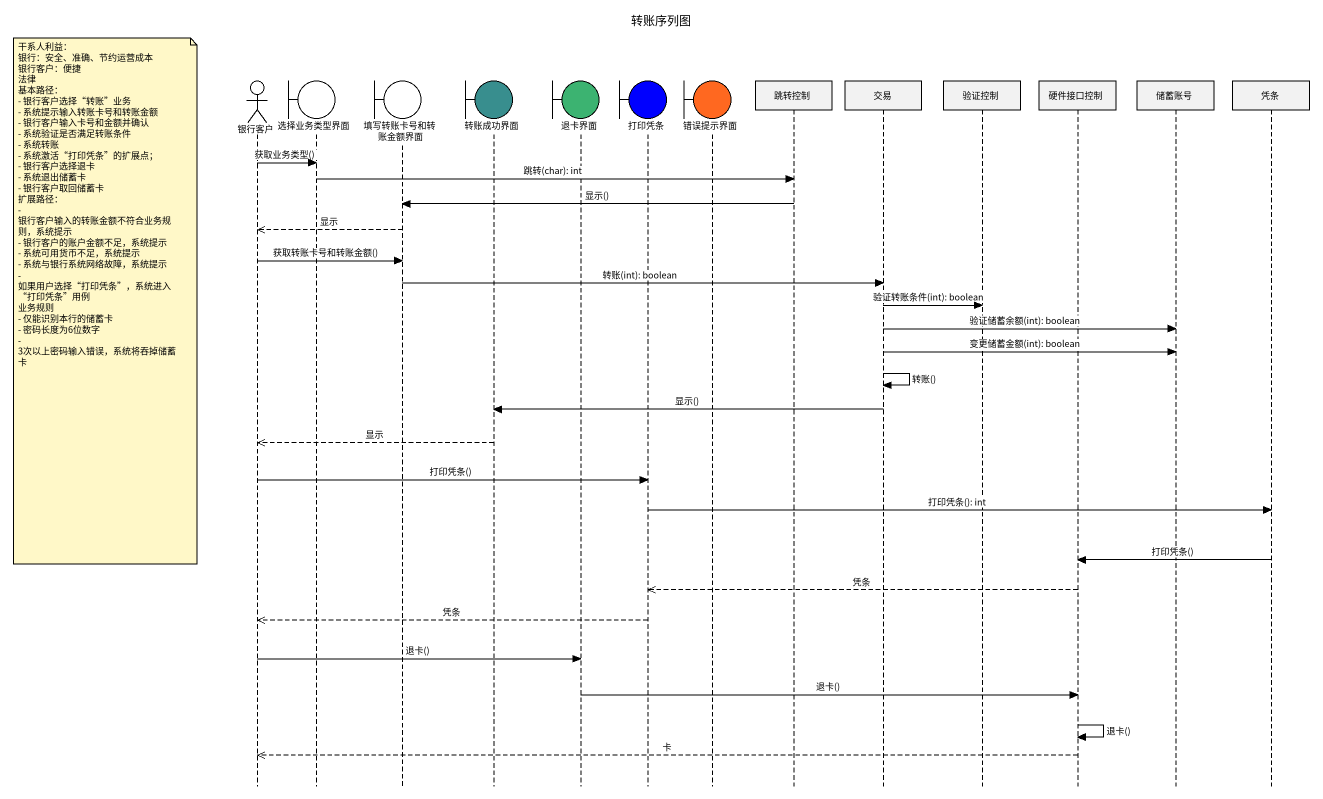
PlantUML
@startuml
title 转账序列图
hide footbox
actor 银行客户
boundary 选择业务类型界面
boundary 填写转账卡号和转账金额界面
boundary 转账成功界面 #388E8E
boundary 退卡界面 #3CB371
boundary 打印凭条 #0000FF
boundary 错误提示界面 #FF6820
participant 跳转控制
participant 交易
participant 验证控制
participant 硬件接口控制
participant 储蓄账号
participant 凭条

银行客户 -> 选择业务类型界面 : 获取业务类型()
选择业务类型界面 -> 跳转控制 : 跳转(char): int
跳转控制 -> 填写转账卡号和转账金额界面 : 显示()
填写转账卡号和转账金额界面 -->> 银行客户 : 显示
银行客户 -> 填写转账卡号和转账金额界面 : 获取转账卡号和转账金额()
填写转账卡号和转账金额界面 -> 交易 : 转账(int): boolean
note left of 银行客户
  干系人利益：
  银行：安全、准确、节约运营成本
  银行客户：便捷
  法律
  基本路径：
  - 银行客户选择“转账”业务
  - 系统提示输入转账卡号和转账金额
  - 银行客户输入卡号和金额并确认
  - 系统验证是否满足转账条件
  - 系统转账
  - 系统激活“打印凭条”的扩展点；
  - 银行客户选择退卡
  - 系统退出储蓄卡
  - 银行客户取回储蓄卡
  扩展路径：
  - 银行客户输入的转账金额不符合业务规则，系统提示
  - 银行客户的账户金额不足，系统提示
  - 系统可用货币不足，系统提示
  - 系统与银行系统网络故障，系统提示
  - 如果用户选择“打印凭条”，系统进入“打印凭条”用例
  业务规则
  - 仅能识别本行的储蓄卡
  - 密码长度为6位数字
  - 3次以上密码输入错误，系统将吞掉储蓄卡
end note
交易 -> 验证控制 : 验证转账条件(int): boolean
交易 -> 储蓄账号 : 验证储蓄余额(int): boolean
交易 -> 储蓄账号 : 变更储蓄金额(int): boolean
交易 -> 交易 : 转账()
交易 -> 转账成功界面 : 显示()
转账成功界面 -->> 银行客户 : 显示
银行客户 -> 打印凭条 : 打印凭条()
打印凭条 -> 凭条 : 打印凭条(): int
凭条 -> 硬件接口控制 : 打印凭条()
硬件接口控制 -->> 打印凭条 : 凭条
打印凭条 -->> 银行客户 : 凭条
银行客户 -> 退卡界面 : 退卡()
退卡界面 -> 硬件接口控制 : 退卡()
硬件接口控制 -> 硬件接口控制 : 退卡()
硬件接口控制 -->> 银行客户 : 卡
@enduml
